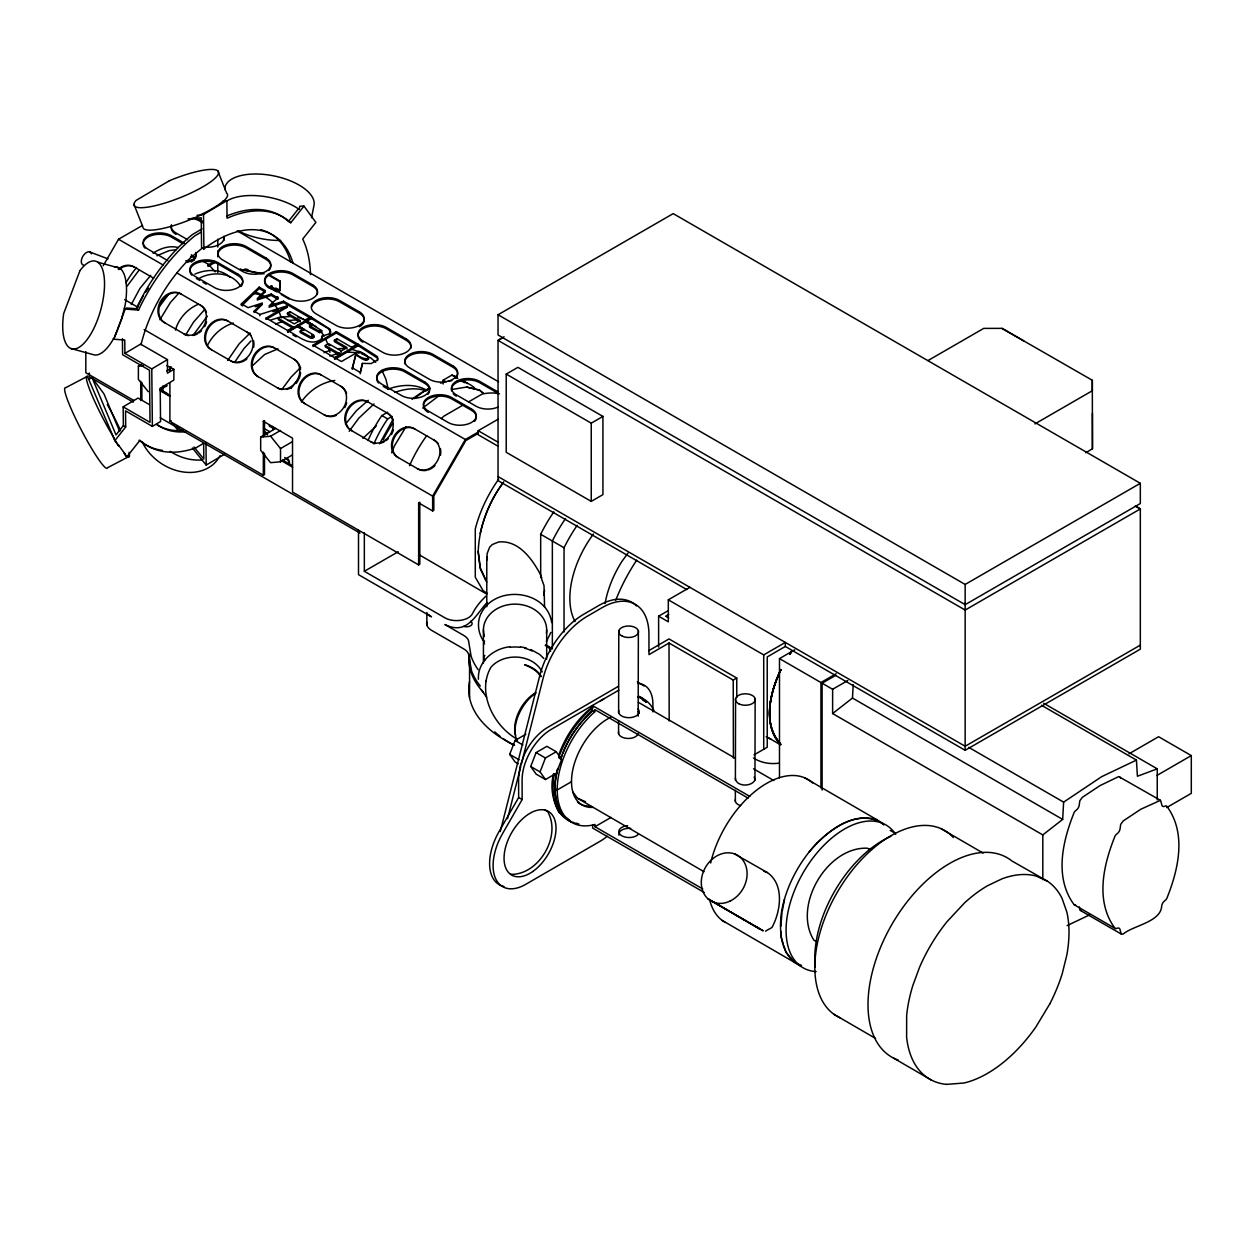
<?xml version="1.0" encoding="UTF-8"?>
<svg xmlns="http://www.w3.org/2000/svg" width="1254" height="1254" viewBox="0 0 1254 1254"><rect width="100%" height="100%" fill="white"/><g stroke="black" fill="none" stroke-linecap="round" stroke-linejoin="round"><path stroke-width="1.5" d="M544.581 607.14L544.017 585.634L540.678 576.417L540.678 534.282A105.697 61.023 -60 0 1 553.829 511.851M755.143 698.635L754.955 780.035C751.491 787.089 736.067 786.838 735.393 778.264M965.157 602.986L965.157 750.3L1140.325 649.164L1140.325 508.936L1135.811 506.224M927.976 360.572L983.716 328.391L1001.993 328.376L1092.344 380.291L1092.312 390.762L1034.895 423.915M618.567 733.621L618.583 720.831M638.067 708.98A10.314 5.972 -0.1 0 1 633.552 717.022A10.314 5.972 -0.1 0 1 619.68 714.435L618.614 712.648L618.786 630.825M638.176 716.175L638.364 630.856M735.346 801.4L735.361 790.224M735.393 780.066L735.565 698.603M173.867 369.319L173.867 380.103L160.198 388.191L160.559 421.548L152.377 426.391L151.765 368.911L124.914 353.409L140.605 344.113L167.472 359.616L167.393 373.159L173.867 369.319L171.532 367.971L166.672 370.839M571.15 821.683L561.714 813.862C554.534 801.447 553.233 786.524 556.995 772.777M1042.811 879.634L1042.811 834.913L832.625 713.557L852.469 698.055L853.222 684.621M1042.811 834.913L1062.671 819.411L1063.627 802.137L1101.623 776.696L1136.438 760.096L1137.409 776.257L1157.254 768.843L1157.254 799.942M487.085 559.895L487.085 553.719L489.656 547.183L492.305 544.534L498.7 541.947C519.046 540.004 532.495 559.441 540.976 575.461M478.417 679.229C477.429 661.689 493.543 648.412 509.892 646.782M574.222 822.608L571.103 821.966C553.045 811.009 552.826 786.697 557.748 768.498L557.089 772.292M553.594 773.859C550.004 786.838 552.622 800.428 558.767 812.153L569.347 820.524M781.947 912.771L780.866 926.345M782.292 911L784.487 899.479M516.836 739.029C493.449 725.705 476.426 692.13 490.988 667.191C503.936 652.346 532.809 653.742 542.23 671.94M224.654 189.589L225.375 186A45.41 21.036 11.3 0 1 275.112 176.156A45.41 21.036 11.3 0 1 314.033 205.139L311.541 217.694M226.582 216.096A132.94 76.76 -60 0 1 288.436 221.394L297.935 209.418L299.157 209.371L299.769 206.236L303.954 206.095L315.883 222.397L302.7 239.044A132.94 76.76 -60 0 1 310.506 274.657M605.055 603.55L605.854 599.49A74.315 42.902 -60 0 1 621.874 561.494L627.941 553.186M480.188 533.483L480.376 532.589C484.687 514.798 491.96 497.509 503.136 482.915M544.581 590.415L543.766 595.227M334.943 357.829L358.299 344.348L377.25 356.544A8.37 4.828 0 0 1 376.717 360.462L371.137 363.55L362.422 363.394L360.227 372.422L352.311 367.845L356.011 353.8C364.475 361.936 376.764 358.989 358.989 351.386L341.386 361.544L334.943 357.829L334.943 359.177L358.299 345.696L377.25 357.907A8.37 4.828 0 0 1 377.501 360.588M360.227 373.77L362.422 363.394M121.826 318.014L124.945 306.18A45.41 17.807 -74.8 0 0 114.443 266.992M500.268 831.574L539.628 676.188A66.054 38.137 -60 0 1 583.69 614.288L598.613 605.635A66.054 38.137 -60 0 1 636.452 605.917M507.541 818.69L520.896 765.975M521.303 764.36L543.139 678.21A66.054 38.137 -60 0 1 587.201 616.31L602.108 607.657A66.054 38.137 -60 0 1 648.945 634.414L648.992 654.619L669.009 643.004L733.229 680.076L733.418 758.012M356.011 353.8L352.311 369.193L352.311 367.845M480.925 613.692C476.865 622.392 478.009 632.58 483.166 640.559M560.491 759.219C566.698 740.581 578.172 723.95 592.39 710.454L592.374 705.516L749.861 796.431M122.343 317.231L115.901 334.207M175.419 330.084C178.617 318.641 187.426 308.782 198.383 304.252M303.719 329.112L300.208 331.134L300.208 332.482L310.537 338.157L313.61 337.608L313.39 334.865L297.339 325.366L297.292 326.745L303.719 330.46L303.719 329.112L297.292 325.397M313.61 337.608L313.845 335.492M271.256 289.329L270.221 287.166L272.259 285.975M271.914 289.094L271.083 285.99M124.914 353.409L124.757 340.006L113.769 339.223L125.196 309.111L124.287 308.108M518.247 763.811L515.128 762.009L509.704 754.375L515.081 740.471L525.865 734.201M530.724 766.507L536.101 752.604L546.885 746.334L556.227 751.726L561.651 759.375L556.274 773.279L545.49 779.533L536.148 774.141L530.724 766.507L540.066 771.9L545.49 779.533M540.066 771.9L545.443 757.996L556.227 751.726M559.221 753.732C565.993 735.393 577.624 718.244 593.189 706.284M560.616 759.36L562.168 755.331M562.842 753.591C568.908 737.18 579.63 722.523 592.421 710.752M379.57 443.806L392.424 420.56M391.624 452.804L394.383 445.985L405.998 426.768M780.803 669.824C770.458 691.91 761.883 723.26 780.129 743.606C762.087 722.931 770.614 691.942 780.85 669.542A74.315 42.902 -60 0 0 780.035 743.873M136.874 308.468L143.426 295.458M131.247 304.55L139.946 288.389L150.684 275.378M780.991 669.62C769.956 692.255 761.946 724.091 781.117 744.406M550.851 632.424L546.446 641.437M207.412 345.571C212.522 334.99 222.099 326.495 233.385 323.093M113.769 339.223L115.995 333.392M1049.802 1003.874L1036.008 1026.791A115.18 66.337 -59.9 0 1 987.65 1073.283A115.196 66.337 -59.9 0 1 963.965 1083.017L946.629 1084.381M159.901 319.723L170.387 302.527L179.432 292.48M185.357 335.476L193.524 322.121L204.857 309.33M618.802 710.501L618.614 712.648M618.441 686.314L547.716 727.367A41.288 23.842 -60 0 0 524.125 754.955L520.002 766.743L518.607 777.982L518.654 797.513L499.014 831.637A46.132 26.632 -60 0 0 503.92 886.437M618.786 690.186L551.227 729.389A41.288 23.842 -60 0 0 522.103 780.004L522.15 799.535L502.525 833.659A46.132 26.632 -60 0 0 495.628 878.678A46.132 26.632 -60 0 0 525.849 884.274L600.478 841.042A41.288 23.842 -60 0 0 607.171 836.261M103.236 265.707L118.519 239.248L142.313 225.516M477.711 433.696L465.83 440.562L433.821 495.988L433.821 510.284L432.646 510.958L432.646 496.114L465.344 439.496L477.711 432.348M193.304 335.037L207.255 316.212M329.943 334.332L330.695 332.122L328.282 328.642L311.384 318.61L288.326 331.902M234.576 362.406L243.981 348.565L250.988 340.931M227.648 360.494L239.075 343.909L250.11 333.047M349.192 431.282L358.707 418.256L374.005 403.929M789.707 654.353L791.65 651.437M127.234 285.99L139.351 269.751M282.902 388.082L291.132 377.062L300.647 367.485M368.676 357.735C367.641 364.287 358.566 356.042 356.011 355.148M503.747 481.818C488.59 502.039 479.044 526.649 478.197 552.026L480.345 568.971L486.677 582.169M192.395 447.991L206.205 465.077L224.56 454.214M789.769 654.4L791.76 651.531M159.227 306.807L168.397 294.58M345.508 424.087L356.544 410.56L368.253 400.292M301.352 401.954C309.017 390.746 321.306 382.454 334.818 380.479M481.348 612.955C495.832 584.427 547.026 589.756 551.682 622.611M290.912 388.599L298.044 379.476M145.448 292.292L148.505 288.201M362.939 438.336L376.435 425.78M160.23 302.794L167.19 295.207M149.351 404.572L138.034 398.051L123.158 406.845L123.362 425.608L116.011 434.903L92.028 377.579L89.128 379.1M129.397 456.268L107.593 467.695A45.41 5.188 62.4 0 1 81.651 430.608A45.41 5.188 62.4 0 1 65.647 387.721L87.451 376.31L113.926 438.414L118.393 445.468L114.866 440.64L125.698 426.956L125.525 410.873L152.377 426.391M133.959 204.418L142.893 226.88A45.41 9.875 -21.7 0 0 200.859 214.998L200.75 214.716A45.41 9.875 -21.7 0 0 223.306 200.969L226.88 200.656L227.068 218.259A132.94 76.76 -60 0 1 290.771 222.742L303.954 206.095M126.779 456.942L124.475 453.791L126.779 456.942L139.962 440.295A132.94 76.76 -60 0 0 195.843 447.897L203.65 443.289L203.822 459.074L193.994 446.973M251.866 366.293L264.735 354.443L277.98 348.847M241.442 303.844L259.202 287.135L265.127 290.552L257.242 298.64L271.193 294.047L276.664 297.214L276.664 298.562L271.193 295.395L257.242 299.988L265.127 291.9L259.202 288.483L242.9 304.706L241.442 305.192L241.442 303.844L241.395 304.957L242.649 304.534L248.104 307.685L262.337 303.013L254.154 311.18L254.154 312.528L262.337 304.361L255.22 306.697M809.159 851.983C825.963 831.763 854.695 808.078 881.97 822.765L883.866 824.866L877.236 819.912L804.833 777.903M277.165 297.496L277.871 299.267L277.792 296.837L276.664 297.214M271.491 304.769L269.108 307.246L283.561 302.543L310.616 318.155L310.616 316.807L283.561 301.195L269.108 305.898L277.871 297.919M487.054 602.563C474.576 616.294 466.896 635.386 444.904 624.555L463.933 635.543A16.521 9.53 0 0 1 468.777 642.299L471.128 656.281A123.864 71.509 0 0 0 478.166 669.73M817.467 842.547C832.907 827.624 854.695 812.482 877.236 819.912M202.333 248.026L190.373 257.995A112.296 64.832 -60 0 0 141.012 344.725M422.739 408.02L438.884 395.841M321.667 330.57L321.667 331.918L319.582 332.592L309.519 327.106L309.519 325.758L318.516 330.868L321.667 330.57L305.631 320.569L305.584 321.949L312.027 325.679L312.027 324.316L305.584 320.601M600.384 700.861L604.256 698.619M153.066 253.198C160.34 248.355 169.603 245.204 178.256 247.555M313.61 336.26L310.537 336.793L300.208 331.134M504.061 336.777L498.042 340.383L498.042 480.611L686.753 589.568M200.75 214.716L203.524 214.481L226.88 200.656M202.019 228.871L192.285 234.639A132.94 76.76 -60 0 0 136.231 308.703L126.388 308.014M201.392 231.974L194.621 235.987A132.94 76.76 -60 0 0 138.567 310.051L125.196 309.111M280.144 281.084L279.548 290.881L280.144 281.084L269.626 275.018M151.765 368.911L167.472 359.616M648.851 650.638L669.009 638.944L736.741 678.053L736.788 697.537M733.229 680.076L736.741 678.053M571.495 781.697L557.199 789.989L554.864 788.641M702.742 888.929L594.992 826.715L611.043 817.389M207.647 265.331L214.403 261.428M208.007 266.459L214.528 262.697M148.301 391.703L138.379 379.366L138.379 366.121L141.718 364.193M166.657 365.478L169.901 367.344L171.077 366.67M266.067 319.409L266.067 318.061L287.37 305.772L259.86 314.472L254.154 311.18M266.381 319.237L287.37 307.12L281.946 308.829M278.372 318.391L293.467 327.106L293.467 328.454L278.372 319.739L278.372 318.391L281.586 316.541L294.282 323.877L300.145 320.491L300.145 321.839L287.448 314.503L287.448 313.155L290.003 311.682L304.753 320.193L310.616 316.807M159.697 389.963L167.095 385.699L164.587 385.918M266.067 318.061L287.605 330.492L293.467 327.106M288.028 330.742L311.384 317.262L330.147 329.285L330.57 331.887L328.579 334.144L322.215 336.009A9.656 5.58 0 0 1 320.115 339.928C309.033 346.747 297.339 335.304 288.028 330.742L288.028 332.091M289.298 330.868L293.467 328.454M309.519 325.758L312.027 324.316M169.901 382.752L169.901 421.281L171.077 420.607M357.531 345.258L336.354 333.015L312.998 346.496L312.998 345.148L336.354 331.667L357.531 343.894L357.531 345.258L351.669 348.628L351.669 347.28L336.918 338.768L334.379 340.242L334.379 341.59L347.06 348.925M325.288 345.493L340.383 354.208L340.383 355.556L325.288 346.841L325.288 345.493L328.517 343.627L341.198 350.963L347.06 347.577L334.379 340.242M351.669 347.28L357.531 343.894M312.998 345.148L334.52 357.594L340.383 354.208M336.229 357.954L340.383 355.556M263.324 436.69L263.324 421.281L264.5 420.607L264.5 436.016M292.198 455.061L280.52 461.801L270.598 462.679L260.675 450.343L260.675 437.097L275.676 428.429M260.675 437.097L270.598 436.22L280.598 430.435M498.042 314.754L673.21 213.619L1140.325 483.307L1140.325 503.528L965.157 604.663L498.042 334.975L498.042 314.754L965.157 584.442L1140.325 483.307M280.52 461.801L280.52 448.556L292.198 441.816M169.901 421.281L263.324 475.219L264.5 474.545L264.5 453.352M501.412 338.423L498.042 340.383L965.157 610.055L1140.325 508.936L1135.246 506.005M368.033 440.546A82.576 47.668 -60 0 1 381.859 415.56L387.69 412.174M443.164 384.006L443.164 380.15L451.926 375.103A82.576 47.668 -60 0 1 457.083 377.156M373.88 443.916A82.576 47.668 -60 0 1 387.69 418.93L392.079 416.391M506.224 374.084L517.902 367.344L602.923 416.422L602.923 494.64L591.245 501.381L506.224 452.302L506.224 374.084L591.245 423.162L602.923 416.422M463.855 404.619L443.869 416.156A90.837 52.449 -60 0 0 441.298 418.648M468.839 401.735L482.163 394.054A90.837 52.449 -60 0 1 499.468 393.787M498.057 446.22L478.197 434.762L478.197 430.718L498.136 419.212M418.648 564.896L418.648 502.87L419.808 502.196L419.808 564.222L418.648 564.896L292.527 492.07L292.527 438.132L263.324 421.281M364.334 532.684L364.334 571.291L398.192 551.76M658.616 647.064L658.616 616.2L668.304 621.796L668.304 599.82L689.919 587.342M658.616 616.2L668.225 610.651M668.774 614.382L665.623 616.2L668.727 617.987M1085.698 452.725L1092.453 448.822L1092.422 413.381M668.304 599.82L763.717 654.901L785.317 642.424L785.317 646.468L965.157 750.3M785.317 646.468L767.229 656.924L767.229 747.259L753.983 754.908M779.486 777.809L779.486 658.601L794.722 649.807M779.486 658.601L820.947 682.537L836.167 673.743M822.107 790.098L822.107 683.211L835.572 675.436M822.107 683.211L832.625 689.277L847.798 680.514M1140.325 645.12L965.157 746.255L498.042 476.567M1129.023 753.795L1158.602 736.709L1191.3 755.598L1191.3 793.343L1166.659 807.576M1156.799 775.521L1191.3 755.598M156.907 255.769L169.024 250.659L176.25 249.703M1067.123 925.593L1089.757 914.809M200.013 277.839C213.07 271.334 231.535 272.259 240.078 285.442M324.034 352.688L329.379 350.603M329.88 356.042L339.74 352.923M394.806 392.471C404.854 388.583 416.265 387.47 426.611 390.856M275.519 323.987L282.432 321.635M194.872 274.124C205.985 269.202 220.532 268.45 229.984 277.212M272.902 311.697L278.325 309.973M270.942 319.974L279.564 317.278L291.179 316.416M765.489 931.142L771.931 927.521C780.725 911.439 784.706 884.666 767.401 872.58L734.593 853.911M387.502 389.351C400.01 384.617 414.886 383.348 426.83 390.307M270.488 286.335L279.548 290.881M185.749 260.801L194.198 259.813M451.581 389.539L466.519 387.047L479.514 390.135L483.292 393.301L479.545 390.151L466.566 387.047M287.542 320.491L297.464 319.88M138.379 366.121L143.332 365.682M197.019 215.327L200.859 214.998M188.006 218.901L201.236 217.773L201.565 247.618L203.9 248.966A112.296 64.832 -60 0 1 293.028 263.403M202.113 459.936L200.232 460.061A45.41 36.1 34.8 0 1 170.183 451.362M345.461 351.982L359.381 352.844M338.235 348.659L345.101 348.424M763.843 871.216L767.401 872.58M252.65 293.561C265.55 293.938 276.538 303.39 280.457 315.397M351.637 349.208L362.171 352.829L367.312 356.575M1079.318 906.908L1079.882 910.028L1081.387 910.686M1080.509 910.529L1121.374 934.12L1123.192 934.073C1132.66 925.718 1160.358 922.176 1161.643 906.564A4.953 2.853 -60 0 1 1164.527 900.921L1165.342 900.278A3.307 1.912 -60 0 0 1166.878 898.256C1178.415 869.586 1186.817 833.346 1166.878 806.306A3.307 1.912 -60 0 0 1165.342 806.056L1164.527 806.353A4.953 2.853 -60 0 1 1161.643 804.049L1160.467 800.334L1118.709 776.571L1100.024 785.6L1082.312 797.356L1079.804 800.773L1079.318 804.378A4.953 2.853 -60 0 1 1076.418 810.037L1075.603 810.664A3.307 1.912 -60 0 0 1074.067 812.702C1062.53 841.371 1054.128 877.612 1074.067 904.636A3.307 1.912 -60 0 0 1075.603 904.902M520.473 646.813L526.147 647.926M1160.467 800.334L1140.905 809.191L1123.192 820.947L1120.684 824.38L1120.183 827.985A4.953 2.853 -60 0 1 1117.283 833.628L1116.468 834.271A3.307 1.912 -60 0 0 1114.947 836.293C1103.395 864.962 1094.993 901.203 1114.947 928.242A3.307 1.912 -60 0 0 1116.468 928.493L1117.283 928.195A4.953 2.853 -60 0 1 1120.183 930.499L1121.374 934.12M244.891 268.936L248.167 269.626M264.108 273.874L239.859 269.296L261.663 273.889M190.592 256.396L195.514 257.54M97.749 262.18L119.726 268.168M113.252 338.658L113.518 338.737A45.41 17.807 -74.8 0 1 92.89 354.521L70.914 348.534M575.774 823.063L578.846 823.988M297.809 317.34L303.327 319.049L309.816 322.968M361.121 353.456L370.792 357.939L375.698 362.234M89.771 251.96L108.001 258.873M463.745 626.342L463.964 626.436A5.612 3.245 0 0 0 470.485 625.84A5.612 3.245 0 0 0 471.52 622.078L470.485 621.263M572.733 791.823L577.545 798.296L585.555 801.714M722.241 920.452L794.628 962.476L801.463 965.408M202.599 261.145L208.415 264.202L215.108 271.836M255.001 291.665L261.537 294.768M1049.802 1003.905A115.18 66.337 -59.9 0 0 1062.185 973.809L1066.746 955.438A115.18 66.337 -59.9 0 0 1066.856 912.097L1062.091 898.475A115.196 66.337 -59.8 0 0 1047.388 881.17L1036.353 876.107A115.18 66.337 -59.9 0 0 1001.915 878.866L987.431 885.794A115.196 66.337 -59.9 0 0 964.436 902.99L947.005 921.69A115.18 66.337 -59.9 0 0 919.605 967.179L912.912 985.283A115.18 66.305 -59.9 0 0 906.673 1015.332L906.611 1037.136A115.196 66.321 -59.9 0 0 927.694 1077.891A115.18 66.337 -59.9 0 0 946.676 1084.381M640.794 697.898L638.051 696.55L640.888 697.365L646.39 702.381L642.863 699.168M641.233 698.117L643.506 700.751M637.769 696.675L640.355 697.945M530.928 649.556L539.847 654.557L543.828 658.507M308.139 321.996L316.071 326.62M1047.388 881.17L1011.962 861.012A115.196 66.321 -59.9 0 0 891.437 925.201A115.196 66.321 -59.9 0 0 898.115 1060.038M637.298 681.815L644.054 685.985M815.774 941.221L813.846 940.124C792.497 906.078 826.872 846.92 866.922 848.19A53.734 30.942 -59.9 0 1 870.589 849.554M544.424 809.676L547.512 811.432C561.886 835.415 539.236 874.649 511.303 874.351L510.535 873.897M1001.993 328.376L1023.609 340.822M288.436 221.394L290.771 222.742M237.163 230.877L498.606 381.812M1043.689 703.275L1157.254 768.843M1041.51 705.297L1136.438 760.096M202.693 221.441L199.386 219.528A16.521 9.53 0 0 0 195.216 217.773M497.854 391.844L479.655 381.341A16.521 9.53 0 0 0 456.299 381.341A16.521 9.53 0 0 0 456.299 394.822L476.159 406.28A16.521 9.53 0 0 0 498.23 406.954M202.693 222.789L199.386 220.876A16.521 9.53 0 0 0 191.987 218.4M497.854 393.192L479.655 382.689A16.521 9.53 0 0 0 460.484 380.934A16.521 9.53 0 0 0 451.659 390.919M451.926 375.103L457.757 378.473M268.936 275.425L279.454 281.492M443.164 380.15L446.079 381.843M275.864 288.059L280.144 290.52M187.614 239.702L176.03 233.009A16.521 9.53 0 0 1 171.406 224.779M272.259 289.345L276.632 291.868M281.304 294.565L289.094 299.063M184.604 243.354L171.359 235.705A16.521 9.53 0 0 0 148.003 235.705A16.521 9.53 0 0 0 148.003 249.185L167.864 260.66M182.943 243.746L171.359 237.053A16.521 9.53 0 0 0 149.978 236.081A16.521 9.53 0 0 0 144.978 248.12M287.448 313.155L300.145 320.491M478.197 430.718L497.948 442.113M328.517 344.975L329.88 345.775M196.376 278.466L199.684 280.379M202.991 282.291L206.299 284.188M383.222 386.342L386.53 388.254M292.887 334.896L296.148 336.777M118.519 239.248L163.302 265.111M176.814 272.917L465.344 439.496M968.699 747.337L1063.627 802.137M153.631 278.2L133.786 266.741A16.521 13.48 -60 0 0 118.205 269.077M381.859 415.56L387.69 418.93M852.469 698.055L1062.671 819.411M540.678 534.282L564.034 547.763L564.034 632M124.71 299.643L137.94 307.293M136.231 308.703L138.567 310.051M144.132 329.536L432.646 496.114M418.648 502.87L432.646 510.958M274.093 428.852L269.328 426.094L269.328 424.745M263.465 428.131L269.814 431.799M264.202 431.501L267.478 433.398M264.202 432.849L267.478 434.746M1074.49 904.933L1115.355 928.54M766.46 736.678L780.693 744.907M159.854 389.179L167.958 393.866M282.463 459.983L292.198 465.595M170.356 396.029L162.863 391.703L162.801 386.075M160.308 390.793L170.027 396.421M281.304 460.657L292.652 467.209M486.364 593.863L418.758 554.503M890.246 830.43L895.34 833.361M134.053 400.59L85.821 372.736L85.821 351.606M133.222 402.142L89.332 376.796L89.332 373.049M160.23 417.739L359.976 533.06M545.678 644.917L552.356 648.757L552.356 541.023A105.697 61.023 -60 0 1 565.507 518.592M638.396 702.334L734.922 758.059M753.544 768.812L773.859 780.552M123.158 406.845L150.025 422.363L149.461 370.243L122.594 354.741L122.422 338.658M123.362 425.608L125.698 426.956M364.334 571.291L444.904 617.814A16.521 9.53 0 0 0 472.46 613.708A119.726 69.127 0 0 1 486.286 595.885M748.183 798.155L594.725 709.56L594.725 711.802A71.431 41.241 -60 0 0 557.199 789.989A71.431 41.241 -60 0 0 594.992 824.458L594.992 826.715M592.39 710.454L594.725 711.802M558.532 757.573L561.651 759.375M515.081 740.471L522.855 744.954M536.101 752.604L545.443 757.996M509.704 754.375L519.046 759.767M704.231 892.472L592.656 828.063L592.656 824.756M713.808 902.3L763.216 930.829L708.008 898.836L760.206 929.371L757.338 927.302M518.654 797.513L522.15 799.535M941.19 828.753L983.136 853.096M577.545 798.296L704.027 871.702M833.753 1014.172L875.543 1038.422M893.381 1058L931.487 1080.117M487.398 593.612L483.056 590.571L475.282 577.248L475.282 528.937A90.837 52.449 -60 0 1 498.59 479.341M319.723 330.053L321.667 331.918M800.945 966.207C780.349 956.473 778.656 931.017 781.65 911.156A82.576 47.558 -59.9 0 1 817.326 842.672M311.541 334.912L313.845 336.84M540.678 576.417L541.822 577.828M191.407 254.781L193.931 256.772M1119.587 776.743L1120.637 778.123M124.271 453.086L125.008 453.948L118.284 444.762L119.287 446.267M790.772 957.899L785.944 952.178L783.828 945.657M790.961 958.119L794.628 962.476M176.783 425.796L180.466 430.326M171.767 422.582L177.833 430.059M270.598 436.22L280.52 448.556M92.028 377.579L103.957 393.881L119.694 431.501M481.254 689.606L486.63 697.255M320.46 330.852L324.096 336.15M540.443 676.627C537.794 670.31 528.671 666.423 524.611 664.745A28.905 23.591 0 0 1 541.446 676.47M368.19 358.283L368.676 359.083M114.192 438.273L113.252 436.706A45.41 5.173 62.4 0 1 92.169 395.653A45.41 5.173 62.4 0 1 87.451 376.31M1092.312 380.244L1092.453 448.822M754.203 776.9L754.955 780.035M381.89 370.291L385.903 379.21L388.144 388.834M485.941 580.304L480.172 567.545L478.197 551.399M325.679 339.05L327.67 343.753M113.926 438.414L114.866 440.64M217.741 170.779L226.692 193.241A45.41 9.875 -21.7 0 1 224.215 200.499L223.306 200.969M272.337 426.47L273.388 429.558M783.264 943.917L781.179 937.49L781.007 931.471M329.175 348.847L329.99 352.39M485.721 680.593L485.909 681.533M203.524 214.481L203.9 248.966M205.969 442.443L206.205 465.077M669.009 643.004L669.181 720.94M652.911 711.896L652.895 704.09A41.288 23.842 -60 0 0 637.706 683.367M965.157 584.442L965.157 604.663M832.625 689.277L832.625 713.557M820.947 682.537L820.947 788.076M763.717 654.901L763.717 749.281M591.245 423.162L591.245 501.381M546.681 630.041L546.681 659.259M486.787 557.042L486.787 606.717M483.433 629.853L483.433 662.974M469.56 654.478L469.56 697.632M426.846 612.422L426.846 625.041M366.074 359.02L366.074 360.368M358.989 351.386L358.989 352.735M358.503 530.301L358.503 574.661L431.486 616.811A16.521 9.53 0 0 1 428.445 614.397M358.299 344.348L358.299 345.696M341.198 350.963L341.198 352.311M336.918 338.768L336.918 340.116M336.354 331.667L336.354 333.015M334.52 357.594L334.52 358.942M322.215 336.009L322.215 337.357A9.656 5.58 0 0 1 320.115 341.276M320.977 331.103L320.977 332.451M319.582 331.244L319.582 332.592M311.823 336.981L311.823 338.329M311.384 317.262L311.384 318.61M290.003 311.682L290.003 313.03M287.605 330.492L287.605 331.84M283.561 301.195L283.561 302.543M281.586 316.541L281.586 317.889M271.193 294.047L271.193 295.395M265.127 290.552L265.127 291.9M263.324 452.098L263.324 475.219M259.86 314.472L259.86 315.82M259.202 287.135L259.202 288.483M242.649 304.534L242.649 305.898M242.085 304.22L242.085 305.568M217.788 239.2L217.788 247.022M217.788 250.941L217.788 256.819M217.788 262.76L217.788 272.447M169.901 367.344L169.901 371.2M141.874 382.564L141.874 399.901M140.714 381.31L140.714 400.575M251.96 366.685A29.5 11.192 -37.5 0 1 252.32 366.215M126.043 282.761A56.179 32.447 -60 0 1 136.576 267.588M287.668 458.588A16.521 9.53 0 0 1 289.266 464.403M284.642 457.522A16.521 9.53 0 0 1 289.266 462.773M220.061 455.61A45.41 36.1 34.8 0 1 181.564 471.708A45.41 36.1 34.8 0 1 142.078 441.69M260.691 229.67A112.296 64.832 -60 0 1 290.693 262.055M280.661 240.439A45.41 21.036 11.3 0 1 238.119 230.814M226.723 201.11A45.41 21.036 11.3 0 1 299.157 209.371M129.052 452.349A45.41 5.173 62.4 0 1 126.529 455.547M107.295 404.509A45.41 5.173 62.4 0 1 120.541 430.404M162.456 450.374A132.94 76.76 -60 0 1 139.116 440.248M183.178 430.435A112.296 64.832 -60 0 1 157.095 424.808M185.514 431.784A112.296 64.832 -60 0 1 156.578 424.197M223.87 236.238A16.521 9.53 0 0 1 204.982 247.148M195.843 252.415A16.521 9.53 0 0 1 187.034 262.399M240.956 286.555A16.521 9.53 0 0 0 237.931 275.488L218.071 264.03A16.521 9.53 0 0 0 196.69 263.058A16.521 9.53 0 0 0 191.674 275.096M268.983 270.378A16.521 9.53 0 0 0 265.958 259.312L246.097 247.837A16.521 9.53 0 0 0 226.927 246.082A16.521 9.53 0 0 0 218.118 256.082M427.802 394.43A16.521 9.53 0 0 0 424.777 383.363L404.917 371.905A16.521 9.53 0 0 0 383.536 370.933A16.521 9.53 0 0 0 378.52 382.972M404.964 363.958A16.521 9.53 0 0 1 413.773 353.957A16.521 9.53 0 0 1 432.943 355.713L452.804 367.171A16.521 9.53 0 0 1 455.829 378.253M474.514 421.391A16.521 9.53 0 0 0 471.488 410.324L451.628 398.866A16.521 9.53 0 0 0 428.272 398.866A16.521 9.53 0 0 0 428.272 412.347M456.299 396.17A16.521 9.53 0 0 1 453.258 393.756M176.03 234.357A16.521 9.53 0 0 1 171.406 226.128M223.87 237.586A16.521 9.53 0 0 1 223.87 240.564M195.843 253.763A16.521 9.53 0 0 1 191.219 262.008M311.541 307.026A16.521 9.53 0 0 1 322.748 299.455A16.521 9.53 0 0 1 339.52 301.775L359.381 313.234A16.521 9.53 0 0 1 359.381 326.73M269.453 288.295A16.521 9.53 0 0 1 269.453 274.814A16.521 9.53 0 0 1 292.809 274.814L312.669 286.273A16.521 9.53 0 0 1 317.293 294.502M362.876 342.232A16.521 9.53 0 0 1 362.876 328.752A16.521 9.53 0 0 1 386.232 328.752L406.092 340.21A16.521 9.53 0 0 1 410.716 348.44M433.9 440.013A16.521 13.48 -60 0 1 437.317 461.064A16.521 13.48 -60 0 1 417.378 468.62M387.188 413.052A16.521 13.48 -60 0 1 390.605 434.088A16.521 13.48 -60 0 1 370.667 441.643M340.477 386.075A16.521 13.48 -60 0 1 343.894 407.127A16.521 13.48 -60 0 1 323.955 414.682M293.765 359.114A16.521 13.48 -60 0 1 297.182 380.15A16.521 13.48 -60 0 1 277.244 387.721M247.054 332.138A16.521 13.48 -60 0 1 250.471 353.189A16.521 13.48 -60 0 1 230.532 360.744M200.342 305.177A16.521 13.48 -60 0 1 203.759 326.212A16.521 13.48 -60 0 1 183.836 333.783M398.364 457.632A16.521 13.48 -60 0 1 394.932 436.596A16.521 13.48 -60 0 1 414.87 429.025M440.42 448.666A16.521 13.48 -60 0 1 440.499 455.139M435.028 465.626A16.521 13.48 -60 0 1 428.147 469.936M426.658 470.328A16.521 13.48 -60 0 1 418.209 469.09L397.534 457.161A16.521 13.48 -60 0 1 394.117 436.11A16.521 13.48 -60 0 1 414.039 428.554L434.73 440.499A16.521 13.48 -60 0 1 437.928 443.273M351.653 430.671A16.521 13.48 -60 0 1 348.22 409.619A16.521 13.48 -60 0 1 368.159 402.064M393.301 420.215A16.521 13.48 -60 0 0 388.019 413.522L367.344 401.578A16.521 13.48 -60 0 0 347.405 409.149A16.521 13.48 -60 0 0 350.822 430.185L371.498 442.129A16.521 13.48 -60 0 0 375.51 443.508M393.411 429.824A16.521 13.48 -60 0 1 391.436 434.574M388.317 438.649A16.521 13.48 -60 0 1 385.73 440.812M384.351 441.69A16.521 13.48 -60 0 1 379.946 443.352M304.941 403.694A16.521 13.48 -60 0 1 301.509 382.658A16.521 13.48 -60 0 1 321.447 375.087M346.59 393.254A16.521 13.48 -60 0 0 341.307 386.561L320.632 374.617A16.521 13.48 -60 0 0 300.694 382.172A16.521 13.48 -60 0 0 304.111 403.224L324.786 415.152A16.521 13.48 -60 0 0 336.197 415.435M346.7 402.847A16.521 13.48 -60 0 1 344.725 407.597M258.23 376.733A16.521 13.48 -60 0 1 254.797 355.681A16.521 13.48 -60 0 1 274.736 348.126M298.624 363.566A16.521 13.48 -60 0 1 300.537 369.334M300.584 372.563A16.521 13.48 -60 0 1 298.813 379.1M298.013 380.636A16.521 13.48 -60 0 1 296.038 383.458M290.928 387.752A16.521 13.48 -60 0 1 286.523 389.43M282.087 389.571A16.521 13.48 -60 0 1 278.075 388.191L257.399 376.247A16.521 13.48 -60 0 1 253.982 355.211A16.521 13.48 -60 0 1 273.921 347.656L294.596 359.584A16.521 13.48 -60 0 1 297.794 362.375M211.518 349.756A16.521 13.48 -60 0 1 208.086 328.72A16.521 13.48 -60 0 1 228.024 321.149M253.574 340.79A16.521 13.48 -60 0 1 253.653 347.264M246.944 358.895A16.521 13.48 -60 0 1 241.301 362.061M239.812 362.453A16.521 13.48 -60 0 1 231.363 361.215L210.688 349.286A16.521 13.48 -60 0 1 207.271 328.234A16.521 13.48 -60 0 1 227.209 320.679L247.884 332.623A16.521 13.48 -60 0 1 251.082 335.398M164.807 322.795A16.521 13.48 -60 0 1 161.39 301.744A16.521 13.48 -60 0 1 181.313 294.188M206.455 312.34A16.521 13.48 -60 0 0 201.173 305.647L180.498 293.718A16.521 13.48 -60 0 0 160.559 301.273A16.521 13.48 -60 0 0 163.976 322.309L184.651 334.254A16.521 13.48 -60 0 0 188.664 335.633M206.565 321.949A16.521 13.48 -60 0 1 204.59 326.698M201.471 330.79A16.521 13.48 -60 0 1 198.884 332.953M197.505 333.815A16.521 13.48 -60 0 1 193.1 335.492M119.036 269.547A16.521 13.48 -60 0 1 134.601 267.227M383.269 439.605A82.576 47.668 -60 0 1 392.768 423.397M414.557 398.647A82.576 47.668 -60 0 1 429.354 388.144M440.452 383.128A82.576 47.668 -60 0 1 444.308 382M448.117 381.185A82.576 47.668 -60 0 1 451.848 380.73M457.412 380.73A82.576 47.668 -60 0 1 474.576 387.925M412.033 399.399A74.315 42.902 -60 0 1 430.294 388.223M462.93 380.526A82.576 47.668 -60 0 1 467.554 383.552M461.723 380.181A82.576 47.668 -60 0 1 464.466 382.705M409.541 465.689A90.837 52.449 -60 0 1 426.736 435.655M514.579 745.142A123.864 71.509 0 0 1 469.56 681.612M514.093 745.331A115.603 66.744 0 0 1 502.995 738.512M500.08 736.349A115.603 66.744 0 0 1 494.75 731.881M483.574 692.506A123.864 71.509 0 0 1 469.012 654.133M550.694 651.155A44.595 25.738 0 0 1 548.594 646.453M484.561 643.851A5.455 3.151 0 0 1 484.561 640.998M484.843 660.231A9.076 5.251 0 0 1 484.843 655.466M480.329 686.079A123.864 71.509 0 0 1 471.629 671.156L468.777 655.795A16.521 9.53 0 0 0 463.933 649.023L431.486 630.292A16.521 9.53 0 0 1 426.846 622.062M510.221 647.283A31.632 25.817 0 0 1 520.112 647.299M524.94 648.271A31.632 25.817 0 0 1 532.104 651.045M484.405 636.295A31.632 25.817 0 0 1 513.168 604.177A31.632 25.817 0 0 1 546.415 633.27M517.4 741.098A31.632 18.214 -59.9 0 1 536.101 692.96M515.645 735.236A29.061 16.725 -59.9 0 1 535.317 692.945M778.797 763.216A99.082 57.214 -60 0 1 753.497 757.965M771.006 739.155A74.315 42.902 -60 0 1 766.304 736.772M789.628 654.274A74.315 42.902 -60 0 1 791.635 651.39M552.042 648.663A105.697 61.023 -60 0 1 545.224 645.387M575.069 621.592A74.315 42.902 -60 0 1 593.424 534.047M564.034 547.763A105.697 61.023 -60 0 1 577.185 525.332M615.698 600.337A123.864 71.509 -60 0 1 636.703 560.162M740.628 805.632A9.907 5.737 0.1 0 1 735.346 799.613M618.959 835.211A10.314 5.972 -0.1 0 1 630.762 828.345M638.349 834.255A10.314 5.972 -0.1 0 1 620.793 835.086A10.314 5.972 -0.1 0 1 627.533 825.665M638.208 696.581A71.431 41.241 -60 0 1 653.914 710.454M593.079 807.357A51.195 29.563 -60 0 1 572.639 770.536A51.195 29.563 -60 0 1 610.839 717.225M590.744 806.009A51.195 29.563 -60 0 1 577.514 802.121M638.082 711.676A10.314 5.972 -0.1 0 1 639.07 713.448M638.129 733.653A9.907 5.737 0.1 0 1 626.796 738.402A9.907 5.737 0.1 0 1 618.567 731.834M638.662 696.095A71.431 41.241 -60 0 1 645.559 701.613M569.363 820.947A71.431 41.241 -60 0 1 553.108 787.637L553.233 783.201A71.431 41.241 -60 0 1 554.346 773.937M558.814 757.259A71.431 41.241 -60 0 1 592.97 707.46M840.227 1017.903A107.342 61.822 -59.9 0 1 840.525 886.86A107.342 61.822 -59.9 0 1 953.291 837.531M815.272 966.818A95.79 55.16 -59.9 0 1 890.873 836.34M816.166 971.584A82.576 47.542 -59.9 0 1 803.281 872.533A82.576 47.542 -59.9 0 1 895.701 834.412M725.345 922.474A82.576 47.542 -59.9 0 1 709.576 899.479M710.626 863.003A82.576 47.542 -59.9 0 1 756.131 790.522A82.576 47.542 -59.9 0 1 812.623 782.935M83.579 265.158A7.352 4.248 -60 0 1 83.375 255.471A7.352 4.248 -60 0 1 91.448 253.888M79.974 270.598L63.656 313.61A45.41 17.807 -74.8 0 0 80.617 346.276A45.41 17.807 -74.8 0 0 104.537 283.232A45.41 17.807 -74.8 0 0 79.974 270.598M169.384 180.717L136.028 200.452A45.41 9.875 -21.7 0 0 169.776 201.486A45.41 9.875 -21.7 0 0 218.651 172.566A45.41 9.875 -21.7 0 0 169.384 180.717M265.958 257.963L246.097 246.489A16.521 9.53 0 0 0 222.742 246.489A16.521 9.53 0 0 0 222.742 259.986L242.602 271.444A16.521 9.53 0 0 0 265.958 271.444A16.521 9.53 0 0 0 265.958 257.963M312.669 284.924L292.809 273.466A16.521 9.53 0 0 0 269.453 273.466A16.521 9.53 0 0 0 269.453 286.947L289.313 298.405A16.521 9.53 0 0 0 312.669 298.405A16.521 9.53 0 0 0 312.669 284.924M359.381 311.885L339.52 300.427A16.521 9.53 0 0 0 316.165 300.427A16.521 9.53 0 0 0 316.165 313.923L336.025 325.382A16.521 9.53 0 0 0 359.381 325.382A16.521 9.53 0 0 0 359.381 311.885M406.092 338.862L386.232 327.404A16.521 9.53 0 0 0 362.876 327.404A16.521 9.53 0 0 0 362.876 340.884L382.736 352.343A16.521 9.53 0 0 0 406.092 352.343A16.521 9.53 0 0 0 406.092 338.862M452.804 365.823L432.943 354.365A16.521 9.53 0 0 0 409.588 354.365A16.521 9.53 0 0 0 409.588 367.845L429.448 379.319A16.521 9.53 0 0 0 452.804 379.319A16.521 9.53 0 0 0 452.804 365.823M237.931 274.14L218.071 262.682A16.521 9.53 0 0 0 194.715 262.682A16.521 9.53 0 0 0 194.715 276.162L214.575 287.621A16.521 9.53 0 0 0 237.931 287.621A16.521 9.53 0 0 0 237.931 274.14M424.777 382.015L404.917 370.541A16.521 9.53 0 0 0 381.561 370.541A16.521 9.53 0 0 0 381.561 384.037L401.421 395.496A16.521 9.53 0 0 0 424.777 395.496A16.521 9.53 0 0 0 424.777 382.015M471.488 408.976L451.628 397.518A16.521 9.53 0 0 0 428.272 397.518A16.521 9.53 0 0 0 428.272 410.998L448.133 422.457A16.521 9.53 0 0 0 471.488 422.457A16.521 9.53 0 0 0 471.488 408.976M306.791 216.613L306.791 216.613M739.123 703.964A9.907 5.737 0.1 0 0 755.143 700.437A9.907 5.737 0.1 0 0 741.804 694.167A9.907 5.737 0.1 0 0 739.123 703.964M532.809 871.483A36.742 21.208 -60 0 0 551.008 813.454A36.742 21.208 -60 0 0 506.271 844.851A36.742 21.208 -60 0 0 532.809 871.483M622.345 636.186A9.907 5.737 0.1 0 0 638.364 632.659A9.907 5.737 0.1 0 0 625.025 626.389A9.907 5.737 0.1 0 0 622.345 636.186M730.141 901.046A26.428 21.6 -60 0 0 740.393 857.391A26.428 21.6 -60 0 0 702.068 875.903A26.428 21.6 -60 0 0 730.141 901.046"/></g></svg>
